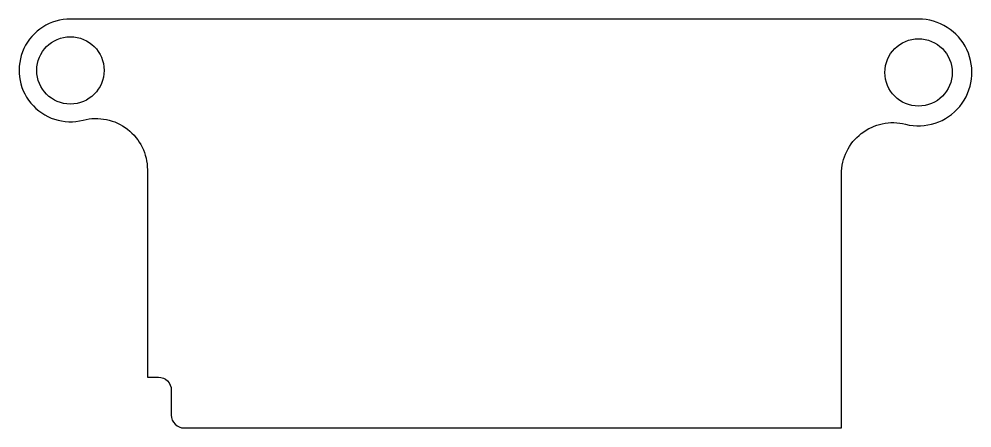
# Model space of a CAD drawing. Extents: x 1.22 to 3.54, y 2.09 to 3.08.
import ezdxf

# ---------------------------------------------------------------- set-up
doc = ezdxf.new("R2010")
doc.units = 0
doc.layers.get('0').update_dxf_attribs({"linetype": 'CONTINUOUS'})

msp = doc.modelspace()

# ---------------------------------------------------------------- linework, layer by layer
msp.add_lwpolyline([(3.4052, 3.0841), (1.3403, 3.0841, 1.135051), (1.3716, 2.8381, -0.490314), (1.5278, 2.7171), (1.5278, 2.2122), (1.5547, 2.2122, -0.414214), (1.5859, 2.1809), (1.5859, 2.1197, 0.414214), (1.6172, 2.0885), (3.2177, 2.0885), (3.2177, 2.7069, -0.488746), (3.3734, 2.8281, 1.132161)], format="xyb", close=True)
for centre in [(1.3403, 2.9591), (3.4052, 2.9541)]:
    msp.add_circle(centre, 0.082)

doc.saveas('drawing.dxf')
